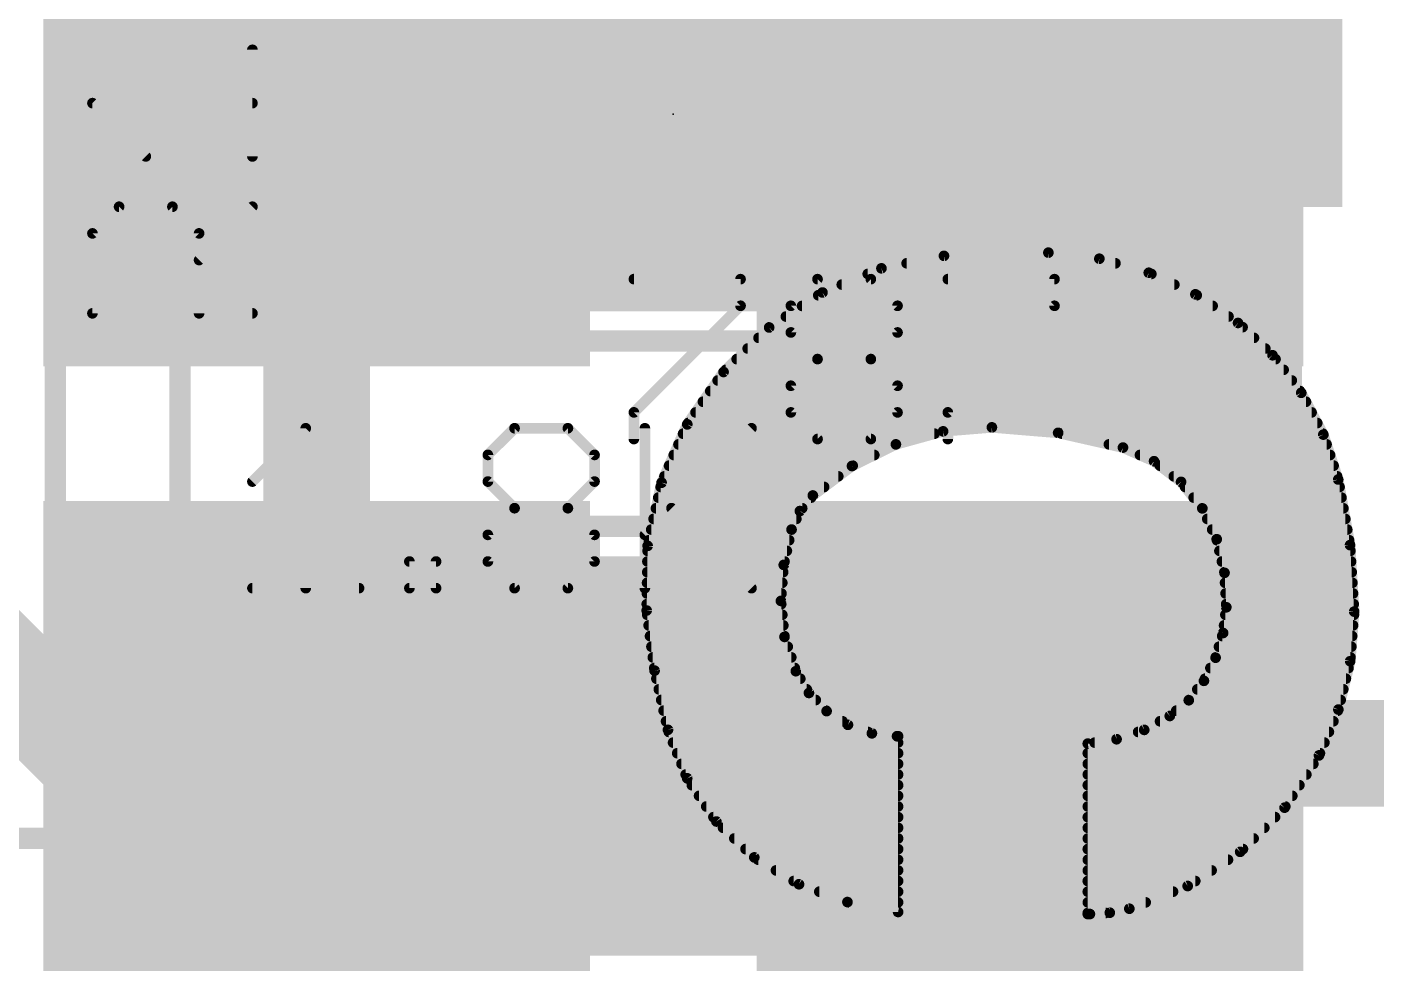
# Model space of a CAD drawing. Extents: x -26 to 81, y -15 to 33.
# Drawn here: x 5.444 to 8.66, y 12.2 to 14.432 of the extents above; entities that cross this region are included whole.
import ezdxf

# ---------------------------------------------------------------- set-up
doc = ezdxf.new("R2010")
doc.units = 0
for name, color, linetype in [('1', 12, 'CONTINUOUS'), ('21', 53, 'CONTINUOUS'), ('22', 53, 'CONTINUOUS'), ('23', 53, 'CONTINUOUS'), ('25', 253, 'CONTINUOUS'), ('27', 253, 'CONTINUOUS'), ('29', 253, 'CONTINUOUS'), ('31', 253, 'CONTINUOUS'), ('39', 12, 'CONTINUOUS'), ('51', 53, 'CONTINUOUS')]:
    doc.layers.add(name, color=color, linetype=linetype)

# ---------------------------------------------------------------- blocks, each defined once
blk = doc.blocks.new('RECT')
blk.add_solid([(-0.5, -0.5), (0.5, -0.5), (-0.5, 0.5), (0.5, 0.5)])

msp = doc.modelspace()

# ---------------------------------------------------------------- linework, layer by layer
at = {"layer": '1', "const_width": 0.254}
for points in [[(7.835, 14.9873), (7.835, 14.224)], [(6.135, 14.224), (6.135, 12.7)], [(5.168, 13.12), (5.588, 12.7)], [(5.588, 12.7), (6.135, 12.7)], [(6.135, 12.7), (6.135, 12.026)], [(9.652, 12.7), (7.835, 12.7)], [(7.835, 12.7), (7.835, 11.899)]]:
    msp.add_lwpolyline(points, dxfattribs=at)
at = {"layer": '1', "const_width": 0.127}
for points in [[(6.1985, 14.224, 1), (6.0715, 14.224)], [(7.7715, 14.224, 1), (7.8985, 14.224)], [(5.588, 12.7635, 1), (5.588, 12.6365)], [(5.5431, 12.6551, 1), (5.6329, 12.7449)], [(6.1985, 12.7, 1), (6.0715, 12.7)], [(6.135, 12.6365, 1), (6.135, 12.7635)], [(7.835, 12.7635, 1), (7.835, 12.6365)], [(7.8985, 12.7, 1), (7.7715, 12.7)], [(6.0715, 12.7, 1), (6.1985, 12.7)]]:
    msp.add_lwpolyline(points, format="xyb", dxfattribs=at)
at = {"layer": '22', "const_width": 0.0254}
for points in [[(7.6302, 13.8862), (7.4812, 13.8564)], [(7.8791, 13.8938), (7.6302, 13.8862)], [(8.0007, 13.8793), (7.8791, 13.8938)], [(7.4812, 13.8564), (7.3406, 13.7987)], [(7.5412, 13.8684), (8.039, 13.8684)], [(8.1184, 13.8459), (8.0007, 13.8793)], [(7.3866, 13.8176), (8.1795, 13.8176)], [(7.4485, 13.843), (8.1246, 13.843)], [(8.2295, 13.7944), (8.1184, 13.8459)], [(7.3406, 13.7987), (7.2136, 13.7153)], [(7.3306, 13.7922), (8.2328, 13.7922)], [(8.3312, 13.7262), (8.2295, 13.7944)], [(7.2919, 13.7668), (8.2707, 13.7668)], [(7.2533, 13.7414), (8.3086, 13.7414)], [(8.4135, 13.6491), (8.3312, 13.7262)], [(7.2136, 13.7153), (7.1048, 13.6092)], [(7.1882, 13.6906), (8.3692, 13.6906)], [(7.2146, 13.716), (8.3421, 13.716)], [(7.1622, 13.6652), (8.3963, 13.6652)], [(7.1361, 13.6398), (8.4206, 13.6398)], [(8.4819, 13.5595), (8.4135, 13.6491)], [(7.1048, 13.6092), (7.0182, 13.4843)], [(7.1101, 13.6144), (8.44, 13.6144)], [(7.0732, 13.5636), (8.4788, 13.5636)], [(7.0908, 13.589), (8.4594, 13.589)], [(8.5346, 13.4598), (8.4819, 13.5595)], [(7.0556, 13.5382), (8.4932, 13.5382)], [(7.038, 13.5128), (8.5066, 13.5128)], [(7.0182, 13.4843), (6.9571, 13.3452)], [(7.0084, 13.462), (7.6076, 13.462)], [(7.0204, 13.4874), (8.52, 13.4874)], [(7.5156, 13.4366), (7.6281, 13.4677)], [(7.6281, 13.4677), (7.7445, 13.4772)], [(7.7445, 13.4772), (7.9024, 13.4641)], [(7.9024, 13.4641), (8.0569, 13.429)], [(7.9116, 13.462), (8.5334, 13.462)], [(6.9973, 13.4366), (7.5157, 13.4366)], [(7.4109, 13.385), (7.5156, 13.4366)], [(8.0234, 13.4366), (8.5423, 13.4366)], [(8.57, 13.3528), (8.5346, 13.4598)], [(6.9861, 13.4112), (7.4641, 13.4112)], [(8.0569, 13.429), (8.1311, 13.3964)], [(8.0974, 13.4112), (8.5507, 13.4112)], [(6.9749, 13.3858), (7.4126, 13.3858)], [(7.3177, 13.3147), (7.4109, 13.385)], [(8.1311, 13.3964), (8.1954, 13.3471)], [(8.1449, 13.3858), (8.5591, 13.3858)], [(6.9571, 13.3452), (6.9239, 13.1946)], [(6.9549, 13.335), (7.3446, 13.335)], [(6.9638, 13.3604), (7.3783, 13.3604)], [(8.1781, 13.3604), (8.5675, 13.3604)], [(8.1954, 13.3471), (8.2461, 13.2839)], [(8.2051, 13.335), (8.5732, 13.335)], [(8.5982, 13.1964), (8.57, 13.3528)], [(6.9492, 13.3096), (7.3135, 13.3096)], [(7.2867, 13.2775), (7.3177, 13.3147)], [(8.2255, 13.3096), (8.5778, 13.3096)], [(6.9436, 13.2842), (7.2923, 13.2842)], [(7.2669, 13.2334), (7.2867, 13.2775)], [(8.2459, 13.2842), (8.5824, 13.2842)], [(8.2461, 13.2839), (8.2804, 13.2105)], [(6.938, 13.2588), (7.2783, 13.2588)], [(8.2579, 13.2588), (8.587, 13.2588)], [(6.9268, 13.208), (7.2613, 13.208)], [(6.9324, 13.2334), (7.2669, 13.2334)], [(7.2483, 13.1492), (7.2669, 13.2334)], [(8.2697, 13.2334), (8.5915, 13.2334)], [(8.2804, 13.2105), (8.299, 13.1303)], [(8.281, 13.208), (8.5961, 13.208)], [(6.9239, 13.1946), (6.9215, 13.0404)], [(6.9237, 13.1826), (7.2557, 13.1826)], [(8.2869, 13.1826), (8.5991, 13.1826)], [(8.6081, 13.0378), (8.5982, 13.1964)], [(6.9233, 13.1572), (7.2501, 13.1572)], [(7.2415, 13.0632), (7.2483, 13.1492)], [(8.2928, 13.1572), (8.6007, 13.1572)], [(6.9229, 13.1318), (7.2469, 13.1318)], [(8.2987, 13.1318), (8.6022, 13.1318)], [(8.299, 13.1303), (8.3033, 13.048)], [(6.9221, 13.081), (7.2429, 13.081)], [(6.9225, 13.1064), (7.2449, 13.1064)], [(8.3003, 13.1064), (8.6038, 13.1064)], [(8.3016, 13.081), (8.6054, 13.081)], [(6.9217, 13.0556), (7.2423, 13.0556)], [(7.2501, 12.9774), (7.2415, 13.0632)], [(8.3033, 13.048), (8.2957, 12.9868)], [(8.3029, 13.0556), (8.607, 13.0556)], [(6.9215, 13.0404), (6.9404, 12.897)], [(6.9228, 13.0302), (7.2448, 13.0302)], [(8.3011, 13.0302), (8.6075, 13.0302)], [(8.5986, 12.9195), (8.6081, 13.0378)], [(6.9262, 13.0048), (7.2473, 13.0048)], [(6.9295, 12.9794), (7.2499, 12.9794)], [(8.2957, 12.9868), (8.2778, 12.9278)], [(8.2935, 12.9794), (8.6034, 12.9794)], [(8.298, 13.0048), (8.6054, 13.0048)], [(6.9329, 12.954), (7.2578, 12.954)], [(7.2771, 12.8956), (7.2501, 12.9774)], [(8.2858, 12.954), (8.6013, 12.954)], [(6.9362, 12.9286), (7.2662, 12.9286)], [(8.2778, 12.9278), (8.2499, 12.8727)], [(8.278, 12.9286), (8.5993, 12.9286)], [(8.5703, 12.8042), (8.5986, 12.9195)], [(6.9396, 12.9032), (7.2746, 12.9032)], [(6.9404, 12.897), (6.9723, 12.7559)], [(7.3083, 12.8438), (7.2771, 12.8956)], [(8.2653, 12.9032), (8.5946, 12.9032)], [(6.9447, 12.8778), (7.2878, 12.8778)], [(6.9505, 12.8524), (7.3032, 12.8524)], [(8.2499, 12.8727), (8.2138, 12.8264)], [(8.2341, 12.8524), (8.5821, 12.8524)], [(8.2525, 12.8778), (8.5883, 12.8778)], [(6.9562, 12.827), (7.3247, 12.827)], [(7.3505, 12.8005), (7.3083, 12.8438)], [(8.2138, 12.8264), (8.1686, 12.7889)], [(8.2143, 12.827), (8.5759, 12.827)], [(6.962, 12.8016), (7.3494, 12.8016)], [(7.4014, 12.7678), (7.3505, 12.8005)], [(8.1686, 12.7889), (8.1076, 12.7557)], [(8.1839, 12.8016), (8.5692, 12.8016)], [(8.5242, 12.6949), (8.5703, 12.8042)], [(6.9677, 12.7762), (7.3883, 12.7762)], [(6.9723, 12.7559), (7.0181, 12.6402)], [(7.4583, 12.7475), (7.4014, 12.7678)], [(8.1076, 12.7557), (8.0418, 12.7335)], [(8.1453, 12.7762), (8.5585, 12.7762)], [(6.9743, 12.7508), (7.449, 12.7508)], [(6.9844, 12.7254), (7.5209, 12.7254)], [(7.5184, 12.7406), (7.4583, 12.7475)], [(7.5209, 12.7406), (7.5184, 12.7406)], [(7.5209, 12.3215), (7.5209, 12.7406)], [(8.0418, 12.7335), (7.9731, 12.7229)], [(7.9731, 12.7229), (7.9731, 12.3165)], [(7.9894, 12.7254), (8.5371, 12.7254)], [(8.0931, 12.7508), (8.5478, 12.7508)], [(6.9944, 12.7), (7.5209, 12.7)], [(7.9731, 12.7), (8.5264, 12.7)], [(8.4421, 12.5702), (8.5242, 12.6949)], [(7.0045, 12.6746), (7.5209, 12.6746)], [(7.9731, 12.6746), (8.5108, 12.6746)], [(7.0145, 12.6492), (7.5209, 12.6492)], [(7.0181, 12.6402), (7.0878, 12.5372)], [(7.9731, 12.6492), (8.4941, 12.6492)], [(7.0292, 12.6238), (7.5209, 12.6238)], [(7.0464, 12.5984), (7.5209, 12.5984)], [(7.9731, 12.6238), (8.4774, 12.6238)], [(7.9731, 12.5984), (8.4607, 12.5984)], [(7.0635, 12.573), (7.5209, 12.573)], [(7.9731, 12.573), (8.444, 12.573)], [(8.3363, 12.4649), (8.4421, 12.5702)], [(7.0807, 12.5476), (7.5209, 12.5476)], [(7.0878, 12.5372), (7.178, 12.4516)], [(7.9731, 12.5476), (8.4194, 12.5476)], [(7.1036, 12.5222), (7.5209, 12.5222)], [(7.9731, 12.5222), (8.3939, 12.5222)], [(7.1304, 12.4968), (7.5209, 12.4968)], [(7.1572, 12.4714), (7.5209, 12.4714)], [(7.9731, 12.4968), (8.3684, 12.4968)], [(7.9731, 12.4714), (8.3429, 12.4714)], [(8.2112, 12.3834), (8.3363, 12.4649)], [(7.178, 12.4516), (7.2847, 12.3876)], [(7.1874, 12.446), (7.5209, 12.446)], [(7.9731, 12.446), (8.3073, 12.446)], [(7.2297, 12.4206), (7.5209, 12.4206)], [(7.9731, 12.4206), (8.2683, 12.4206)], [(7.272, 12.3952), (7.5209, 12.3952)], [(7.2847, 12.3876), (7.4002, 12.3451)], [(7.3331, 12.3698), (7.5209, 12.3698)], [(7.9731, 12.3952), (8.2293, 12.3952)], [(7.9731, 12.3698), (8.1763, 12.3698)], [(8.0721, 12.3292), (8.2112, 12.3834)], [(7.4002, 12.3451), (7.5209, 12.3215)], [(7.404, 12.3444), (7.5209, 12.3444)], [(7.9731, 12.3444), (8.1111, 12.3444)], [(7.9731, 12.319), (8.0153, 12.319)], [(7.9731, 12.3165), (7.9781, 12.3165)], [(7.9781, 12.3165), (8.0255, 12.3197)], [(8.0255, 12.3197), (8.0721, 12.3292)]]:
    msp.add_lwpolyline(points, dxfattribs=at)
at = {"layer": '22', "const_width": 0.0127}
for points in [[(7.63, 13.8925, 1), (7.6304, 13.8799)], [(7.6314, 13.88, 1), (7.629, 13.8924)], [(7.8799, 13.9001, 1), (7.8783, 13.8875)], [(7.8793, 13.8875, 1), (7.8789, 13.9001)], [(7.4799, 13.8626, 1), (7.4824, 13.8502)], [(7.4836, 13.8505, 1), (7.4788, 13.8623)], [(7.5412, 13.8748, 1), (7.5412, 13.8621)], [(8.0024, 13.8854, 1), (7.9989, 13.8732)], [(7.9999, 13.873, 1), (8.0014, 13.8856)], [(8.039, 13.8621, 1), (8.039, 13.8748)], [(7.3866, 13.8239, 1), (7.3866, 13.8113)], [(7.4485, 13.8493, 1), (7.4485, 13.8367)], [(8.1211, 13.8516, 1), (8.1158, 13.8401)], [(8.1167, 13.8398, 1), (8.1202, 13.852)], [(8.1246, 13.8367, 1), (8.1246, 13.8493)], [(8.1795, 13.8113, 1), (8.1795, 13.8239)], [(7.3306, 13.7986, 1), (7.3306, 13.7859)], [(7.3382, 13.8046, 1), (7.343, 13.7929)], [(7.3441, 13.7934, 1), (7.3371, 13.8041)], [(8.2331, 13.7997, 1), (8.226, 13.7891)], [(8.2269, 13.7887, 1), (8.2322, 13.8002)], [(8.2328, 13.7859, 1), (8.2328, 13.7986)], [(7.2919, 13.7731, 1), (7.2919, 13.7605)], [(8.2707, 13.7605, 1), (8.2707, 13.7731)], [(7.2533, 13.7477, 1), (7.2533, 13.7351)], [(8.3086, 13.7351, 1), (8.3086, 13.7477)], [(8.3355, 13.7308, 1), (8.3269, 13.7216)], [(8.3277, 13.7209, 1), (8.3347, 13.7315)], [(7.1882, 13.6969, 1), (7.1882, 13.6843)], [(7.2101, 13.7206, 1), (7.2171, 13.71)], [(7.2146, 13.7224, 1), (7.2146, 13.7097)], [(7.218, 13.7108, 1), (7.2091, 13.7199)], [(8.3421, 13.7097, 1), (8.3421, 13.7224)], [(8.3692, 13.6843, 1), (8.3692, 13.6969)], [(7.1622, 13.6715, 1), (7.1622, 13.6589)], [(8.3963, 13.6589, 1), (8.3963, 13.6715)], [(7.1361, 13.6462, 1), (7.1361, 13.6335)], [(8.4185, 13.653, 1), (8.4084, 13.6453)], [(8.4092, 13.6445, 1), (8.4178, 13.6538)], [(8.4206, 13.6335, 1), (8.4206, 13.6462)], [(7.1004, 13.6138, 1), (7.1092, 13.6047)], [(7.11, 13.6056, 1), (7.0996, 13.6128)], [(7.1101, 13.6207, 1), (7.1101, 13.6081)], [(8.44, 13.6081, 1), (8.44, 13.6207)], [(7.0732, 13.57, 1), (7.0732, 13.5573)], [(7.0908, 13.5953, 1), (7.0908, 13.5827)], [(8.4594, 13.5827, 1), (8.4594, 13.5953)], [(8.4875, 13.5625, 1), (8.4763, 13.5566)], [(8.4788, 13.5573, 1), (8.4788, 13.57)], [(7.0556, 13.5445, 1), (7.0556, 13.5319)], [(8.4769, 13.5557, 1), (8.487, 13.5634)], [(8.4932, 13.5319, 1), (8.4932, 13.5445)], [(7.038, 13.5191, 1), (7.038, 13.5065)], [(8.5066, 13.5065, 1), (8.5066, 13.5191)], [(7.0084, 13.4684, 1), (7.0084, 13.4557)], [(7.013, 13.4879, 1), (7.0235, 13.4807)], [(7.0241, 13.4818, 1), (7.0124, 13.4869)], [(7.0204, 13.4938, 1), (7.0204, 13.4811)], [(7.6076, 13.4557, 1), (7.6076, 13.4684)], [(7.6276, 13.474, 1), (7.6287, 13.4614)], [(7.6298, 13.4616, 1), (7.6265, 13.4738)], [(7.745, 13.4835, 1), (7.744, 13.4709)], [(7.745, 13.4709, 1), (7.744, 13.4835)], [(7.9038, 13.4703, 1), (7.901, 13.4579)], [(7.9019, 13.4578, 1), (7.9029, 13.4704)], [(7.9116, 13.4684, 1), (7.9116, 13.4557)], [(8.52, 13.4811, 1), (8.52, 13.4938)], [(8.5334, 13.4557, 1), (8.5334, 13.4684)], [(6.9973, 13.4429, 1), (6.9973, 13.4303)], [(7.5139, 13.4427, 1), (7.5173, 13.4305)], [(7.5184, 13.4309, 1), (7.5128, 13.4423)], [(7.5157, 13.4303, 1), (7.5157, 13.4429)], [(8.0234, 13.4429, 1), (8.0234, 13.4303)], [(8.5406, 13.4618, 1), (8.5285, 13.4578)], [(8.5289, 13.4569, 1), (8.5402, 13.4628)], [(8.5423, 13.4303, 1), (8.5423, 13.4429)], [(6.9861, 13.4176, 1), (6.9861, 13.4049)], [(7.4641, 13.4049, 1), (7.4641, 13.4176)], [(8.0595, 13.4348, 1), (8.0543, 13.4232)], [(8.0555, 13.4228, 1), (8.0583, 13.4352)], [(8.0974, 13.4176, 1), (8.0974, 13.4049)], [(8.5507, 13.4049, 1), (8.5507, 13.4176)], [(6.9749, 13.3922, 1), (6.9749, 13.3795)], [(7.4081, 13.3907, 1), (7.4137, 13.3793)], [(7.4147, 13.3799, 1), (7.4071, 13.3901)], [(7.4126, 13.3795, 1), (7.4126, 13.3922)], [(8.135, 13.4015, 1), (8.1272, 13.3914)], [(8.1285, 13.3906, 1), (8.1336, 13.4022)], [(8.1449, 13.3922, 1), (8.1449, 13.3795)], [(8.5591, 13.3795, 1), (8.5591, 13.3922)], [(6.9549, 13.3414, 1), (6.9549, 13.3287)], [(6.9513, 13.3478, 1), (6.9629, 13.3426)], [(6.9633, 13.3438, 1), (6.9509, 13.3466)], [(6.9638, 13.3667, 1), (6.9638, 13.3541)], [(7.3446, 13.3287, 1), (7.3446, 13.3414)], [(7.3783, 13.3541, 1), (7.3783, 13.3667)], [(8.1781, 13.3667, 1), (8.1781, 13.3541)], [(8.2004, 13.3511, 1), (8.1905, 13.3431)], [(8.1915, 13.3421, 1), (8.1993, 13.3522)], [(8.2051, 13.3414, 1), (8.2051, 13.3287)], [(8.5762, 13.3539, 1), (8.5638, 13.3517)], [(8.564, 13.3508, 1), (8.576, 13.3548)], [(8.5675, 13.3541, 1), (8.5675, 13.3667)], [(8.5732, 13.3287, 1), (8.5732, 13.3414)], [(6.9492, 13.316, 1), (6.9492, 13.3033)], [(7.3139, 13.3198, 1), (7.3215, 13.3096)], [(7.3226, 13.3106, 1), (7.3128, 13.3188)], [(7.3135, 13.3033, 1), (7.3135, 13.316)], [(8.2255, 13.316, 1), (8.2255, 13.3033)], [(8.5778, 13.3033, 1), (8.5778, 13.316)], [(6.9436, 13.2905, 1), (6.9436, 13.2779)], [(7.2819, 13.2816, 1), (7.2916, 13.2735)], [(7.2925, 13.2749, 1), (7.2809, 13.2801)], [(7.2923, 13.2779, 1), (7.2923, 13.2905)], [(8.2459, 13.2905, 1), (8.2459, 13.2779)], [(8.2519, 13.2866, 1), (8.2404, 13.2813)], [(8.2412, 13.28, 1), (8.2511, 13.2879)], [(8.5824, 13.2779, 1), (8.5824, 13.2905)], [(6.938, 13.2652, 1), (6.938, 13.2525)], [(7.2783, 13.2525, 1), (7.2783, 13.2652)], [(8.2579, 13.2652, 1), (8.2579, 13.2525)], [(8.587, 13.2525, 1), (8.587, 13.2652)], [(6.9268, 13.2143, 1), (6.9268, 13.2017)], [(6.9324, 13.2398, 1), (6.9324, 13.2271)], [(7.2611, 13.236, 1), (7.2727, 13.2308)], [(7.2731, 13.232, 1), (7.2607, 13.2348)], [(7.2613, 13.2017, 1), (7.2613, 13.2143)], [(7.2669, 13.2271, 1), (7.2669, 13.2398)], [(8.2697, 13.2398, 1), (8.2697, 13.2271)], [(8.2866, 13.2119, 1), (8.2742, 13.2091)], [(8.2746, 13.2078, 1), (8.2862, 13.2132)], [(8.281, 13.2143, 1), (8.281, 13.2017)], [(8.5915, 13.2271, 1), (8.5915, 13.2398)], [(8.5961, 13.2017, 1), (8.5961, 13.2143)], [(6.9237, 13.189, 1), (6.9237, 13.1763)], [(6.9302, 13.1945, 1), (6.9175, 13.1947)], [(6.9177, 13.196, 1), (6.9301, 13.1932)], [(7.2557, 13.1763, 1), (7.2557, 13.189)], [(8.2869, 13.189, 1), (8.2869, 13.1763)], [(8.6046, 13.1968, 1), (8.5919, 13.196)], [(8.592, 13.1953, 1), (8.6045, 13.1975)], [(8.5991, 13.1763, 1), (8.5991, 13.189)], [(6.9233, 13.1636, 1), (6.9233, 13.1509)], [(7.2547, 13.1487, 1), (7.242, 13.1497)], [(7.2421, 13.1505, 1), (7.2545, 13.1478)], [(7.2501, 13.1509, 1), (7.2501, 13.1636)], [(8.2928, 13.1636, 1), (8.2928, 13.1509)], [(8.6007, 13.1509, 1), (8.6007, 13.1636)], [(6.9229, 13.1381, 1), (6.9229, 13.1255)], [(7.2469, 13.1255, 1), (7.2469, 13.1381)], [(8.2987, 13.1381, 1), (8.2987, 13.1255)], [(8.3054, 13.1306, 1), (8.2927, 13.1299)], [(8.2929, 13.1288, 1), (8.3052, 13.1317)], [(8.6022, 13.1255, 1), (8.6022, 13.1381)], [(6.9221, 13.0874, 1), (6.9221, 13.0747)], [(6.9225, 13.1128, 1), (6.9225, 13.1001)], [(7.2429, 13.0747, 1), (7.2429, 13.0874)], [(7.2449, 13.1001, 1), (7.2449, 13.1128)], [(8.3003, 13.1128, 1), (8.3003, 13.1001)], [(8.3016, 13.0874, 1), (8.3016, 13.0747)], [(8.6038, 13.1001, 1), (8.6038, 13.1128)], [(8.6054, 13.0747, 1), (8.6054, 13.0874)], [(6.9217, 13.0619, 1), (6.9217, 13.0493)], [(7.2478, 13.0638, 1), (7.2352, 13.0626)], [(7.2352, 13.0637, 1), (7.2478, 13.0627)], [(7.2423, 13.0493, 1), (7.2423, 13.0619)], [(8.3029, 13.0619, 1), (8.3029, 13.0493)], [(8.3096, 13.0472, 1), (8.297, 13.0488)], [(8.607, 13.0493, 1), (8.607, 13.0619)], [(6.9278, 13.0412, 1), (6.9152, 13.0396)], [(6.9152, 13.0405, 1), (6.9278, 13.0403)], [(6.9228, 13.0366, 1), (6.9228, 13.0239)], [(7.2448, 13.0239, 1), (7.2448, 13.0366)], [(8.3011, 13.0366, 1), (8.3011, 13.0239)], [(8.297, 13.0477, 1), (8.3096, 13.0483)], [(8.6144, 13.0373, 1), (8.6018, 13.0383)], [(8.6018, 13.0374, 1), (8.6144, 13.0382)], [(8.6075, 13.0239, 1), (8.6075, 13.0366)], [(6.9262, 13.0112, 1), (6.9262, 12.9985)], [(6.9295, 12.9857, 1), (6.9295, 12.9731)], [(7.2473, 12.9985, 1), (7.2473, 13.0112)], [(7.2499, 12.9731, 1), (7.2499, 12.9857)], [(8.2935, 12.9857, 1), (8.2935, 12.9731)], [(8.2894, 12.9875, 1), (8.302, 12.986)], [(8.3018, 12.9849, 1), (8.2897, 12.9886)], [(8.298, 13.0112, 1), (8.298, 12.9985)], [(8.6034, 12.9731, 1), (8.6034, 12.9857)], [(8.6054, 12.9985, 1), (8.6054, 13.0112)], [(6.9329, 12.9604, 1), (6.9329, 12.9477)], [(7.2561, 12.9794, 1), (7.244, 12.9754)], [(7.2438, 12.9768, 1), (7.2564, 12.9781)], [(7.2578, 12.9477, 1), (7.2578, 12.9604)], [(8.2858, 12.9604, 1), (8.2858, 12.9477)], [(8.6013, 12.9477, 1), (8.6013, 12.9604)], [(6.9362, 12.935, 1), (6.9362, 12.9223)], [(7.2662, 12.9223, 1), (7.2662, 12.935)], [(8.2717, 12.9296, 1), (8.2838, 12.9259)], [(8.278, 12.935, 1), (8.278, 12.9223)], [(8.2834, 12.9249, 1), (8.2721, 12.9306)], [(8.6047, 12.918, 1), (8.5924, 12.921)], [(8.5993, 12.9223, 1), (8.5993, 12.935)], [(6.9396, 12.9095, 1), (6.9396, 12.8969)], [(6.9466, 12.8984, 1), (6.9342, 12.8956)], [(6.9341, 12.8962, 1), (6.9467, 12.8978)], [(7.2825, 12.8989, 1), (7.2717, 12.8923)], [(7.2711, 12.8936, 1), (7.2831, 12.8976)], [(7.2746, 12.8969, 1), (7.2746, 12.9095)], [(8.2653, 12.9095, 1), (8.2653, 12.8969)], [(8.5922, 12.92, 1), (8.6049, 12.919)], [(8.5946, 12.8969, 1), (8.5946, 12.9095)], [(6.9447, 12.8841, 1), (6.9447, 12.8715)], [(6.9505, 12.8588, 1), (6.9505, 12.8461)], [(7.2878, 12.8715, 1), (7.2878, 12.8841)], [(7.3032, 12.8461, 1), (7.3032, 12.8588)], [(8.2341, 12.8588, 1), (8.2341, 12.8461)], [(8.2442, 12.8756, 1), (8.2556, 12.8698)], [(8.2549, 12.8688, 1), (8.2449, 12.8766)], [(8.2525, 12.8841, 1), (8.2525, 12.8715)], [(8.5821, 12.8461, 1), (8.5821, 12.8588)], [(8.5883, 12.8715, 1), (8.5883, 12.8841)], [(6.9562, 12.8333, 1), (6.9562, 12.8207)], [(7.3129, 12.8482, 1), (7.3038, 12.8394)], [(7.3029, 12.8405, 1), (7.3138, 12.8471)], [(7.3247, 12.8207, 1), (7.3247, 12.8333)], [(8.2088, 12.8303, 1), (8.2188, 12.8225)], [(8.2143, 12.8333, 1), (8.2143, 12.8207)], [(8.2178, 12.8215, 1), (8.2097, 12.8313)], [(8.5759, 12.8207, 1), (8.5759, 12.8333)], [(6.962, 12.8079, 1), (6.962, 12.7953)], [(7.3539, 12.8058, 1), (7.3471, 12.7951)], [(7.3459, 12.796, 1), (7.355, 12.8049)], [(7.3494, 12.7953, 1), (7.3494, 12.8079)], [(8.1645, 12.7938, 1), (8.1727, 12.784)], [(8.1716, 12.7833, 1), (8.1656, 12.7945)], [(8.1839, 12.8079, 1), (8.1839, 12.7953)], [(8.5642, 12.8057, 1), (8.5765, 12.8027)], [(8.5762, 12.8018, 1), (8.5645, 12.8067)], [(8.5692, 12.7953, 1), (8.5692, 12.8079)], [(6.9677, 12.7826, 1), (6.9677, 12.7699)], [(6.9782, 12.7582, 1), (6.9664, 12.7536)], [(7.3883, 12.7699, 1), (7.3883, 12.7826)], [(7.4035, 12.7738, 1), (7.3992, 12.7618)], [(7.3979, 12.7624, 1), (7.4048, 12.7731)], [(8.1046, 12.7613, 1), (8.1106, 12.7501)], [(8.1096, 12.7497, 1), (8.1056, 12.7617)], [(8.1453, 12.7826, 1), (8.1453, 12.7699)], [(8.5585, 12.7699, 1), (8.5585, 12.7826)], [(6.9661, 12.7545, 1), (6.9785, 12.7573)], [(6.9743, 12.7571, 1), (6.9743, 12.7445)], [(6.9844, 12.7317, 1), (6.9844, 12.7191)], [(7.449, 12.7445, 1), (7.449, 12.7571)], [(7.459, 12.7538, 1), (7.4576, 12.7412)], [(7.4562, 12.7415, 1), (7.4605, 12.7535)], [(7.5184, 12.747, 1), (7.5184, 12.7343)], [(7.5273, 12.7406, 1), (7.5145, 12.7406)], [(7.5177, 12.7343, 1), (7.5191, 12.7469)], [(7.5209, 12.7343, 1), (7.5209, 12.747)], [(7.5209, 12.7191, 1), (7.5209, 12.7317)], [(7.9721, 12.7292, 1), (7.9741, 12.7166)], [(7.9795, 12.7229, 1), (7.9668, 12.7229)], [(7.9894, 12.7317, 1), (7.9894, 12.7191)], [(8.0397, 12.7395, 1), (8.0438, 12.7274)], [(8.0427, 12.7272, 1), (8.0408, 12.7397)], [(8.0931, 12.7571, 1), (8.0931, 12.7445)], [(8.5371, 12.7191, 1), (8.5371, 12.7317)], [(8.5478, 12.7445, 1), (8.5478, 12.7571)], [(6.9944, 12.7064, 1), (6.9944, 12.6937)], [(7.5209, 12.6937, 1), (7.5209, 12.7064)], [(7.9731, 12.7064, 1), (7.9731, 12.6937)], [(8.5183, 12.6974, 1), (8.5301, 12.6924)], [(8.5295, 12.6914, 1), (8.5189, 12.6984)], [(8.5264, 12.6937, 1), (8.5264, 12.7064)], [(7.0045, 12.6809, 1), (7.0045, 12.6683)], [(7.5209, 12.6683, 1), (7.5209, 12.6809)], [(7.9731, 12.6809, 1), (7.9731, 12.6683)], [(8.5108, 12.6683, 1), (8.5108, 12.6809)], [(7.0145, 12.6555, 1), (7.0145, 12.6429)], [(7.0233, 12.6438, 1), (7.0128, 12.6367)], [(7.0122, 12.6379, 1), (7.024, 12.6426)], [(7.5209, 12.6429, 1), (7.5209, 12.6555)], [(7.9731, 12.6555, 1), (7.9731, 12.6429)], [(8.4941, 12.6429, 1), (8.4941, 12.6555)], [(7.0292, 12.6302, 1), (7.0292, 12.6175)], [(7.0464, 12.6047, 1), (7.0464, 12.5921)], [(7.5209, 12.6175, 1), (7.5209, 12.6302)], [(7.5209, 12.5921, 1), (7.5209, 12.6047)], [(7.9731, 12.6302, 1), (7.9731, 12.6175)], [(7.9731, 12.6047, 1), (7.9731, 12.5921)], [(8.4607, 12.5921, 1), (8.4607, 12.6047)], [(8.4774, 12.6175, 1), (8.4774, 12.6302)], [(7.0635, 12.5793, 1), (7.0635, 12.5667)], [(7.5209, 12.5667, 1), (7.5209, 12.5793)], [(7.9731, 12.5793, 1), (7.9731, 12.5667)], [(8.4368, 12.5737, 1), (8.4474, 12.5667)], [(8.4466, 12.5657, 1), (8.4376, 12.5747)], [(8.444, 12.5667, 1), (8.444, 12.5793)], [(7.0807, 12.554, 1), (7.0807, 12.5413)], [(7.0921, 12.5418, 1), (7.0834, 12.5326)], [(7.0825, 12.5336, 1), (7.093, 12.5407)], [(7.5209, 12.5413, 1), (7.5209, 12.554)], [(7.9731, 12.554, 1), (7.9731, 12.5413)], [(8.4194, 12.5413, 1), (8.4194, 12.554)], [(7.1036, 12.5285, 1), (7.1036, 12.5159)], [(7.5209, 12.5159, 1), (7.5209, 12.5285)], [(7.9731, 12.5285, 1), (7.9731, 12.5159)], [(8.3939, 12.5159, 1), (8.3939, 12.5285)], [(7.1304, 12.5031, 1), (7.1304, 12.4905)], [(7.1572, 12.4778, 1), (7.1572, 12.4651)], [(7.5209, 12.4905, 1), (7.5209, 12.5031)], [(7.5209, 12.4651, 1), (7.5209, 12.4778)], [(7.9731, 12.5031, 1), (7.9731, 12.4905)], [(7.9731, 12.4778, 1), (7.9731, 12.4651)], [(8.3398, 12.4596, 1), (8.3328, 12.4702)], [(8.3429, 12.4651, 1), (8.3429, 12.4778)], [(8.3684, 12.4905, 1), (8.3684, 12.5031)], [(7.1813, 12.4571, 1), (7.1748, 12.4462)], [(7.1737, 12.447, 1), (7.1824, 12.4562)], [(7.1874, 12.4523, 1), (7.1874, 12.4397)], [(7.5209, 12.4397, 1), (7.5209, 12.4523)], [(7.9731, 12.4523, 1), (7.9731, 12.4397)], [(8.3073, 12.4397, 1), (8.3073, 12.4523)], [(8.3318, 12.4694, 1), (8.3408, 12.4604)], [(7.2297, 12.4269, 1), (7.2297, 12.4143)], [(7.5209, 12.4143, 1), (7.5209, 12.4269)], [(7.9731, 12.4269, 1), (7.9731, 12.4143)], [(8.2683, 12.4143, 1), (8.2683, 12.4269)], [(7.272, 12.4016, 1), (7.272, 12.3889)], [(7.2869, 12.3936, 1), (7.2825, 12.3816)], [(7.2814, 12.3822, 1), (7.288, 12.393)], [(7.3331, 12.3762, 1), (7.3331, 12.3635)], [(7.5209, 12.3889, 1), (7.5209, 12.4016)], [(7.5209, 12.3635, 1), (7.5209, 12.3762)], [(7.9731, 12.4016, 1), (7.9731, 12.3889)], [(7.9731, 12.3762, 1), (7.9731, 12.3635)], [(8.1763, 12.3635, 1), (8.1763, 12.3762)], [(8.2077, 12.3887, 1), (8.2147, 12.3781)], [(8.2135, 12.3775, 1), (8.2089, 12.3893)], [(8.2293, 12.3889, 1), (8.2293, 12.4016)], [(7.4014, 12.3514, 1), (7.3989, 12.3389)], [(7.404, 12.3507, 1), (7.404, 12.3381)], [(7.398, 12.3392, 1), (7.4024, 12.3511)], [(7.5209, 12.3381, 1), (7.5209, 12.3507)], [(7.9731, 12.3507, 1), (7.9731, 12.3381)], [(8.1111, 12.3381, 1), (8.1111, 12.3507)], [(7.5145, 12.3215, 1), (7.5273, 12.3215)], [(7.5197, 12.3153, 1), (7.5221, 12.3277)], [(7.9731, 12.3254, 1), (7.9731, 12.3127)], [(7.9731, 12.3229, 1), (7.9731, 12.3102)], [(7.9668, 12.3165, 1), (7.9795, 12.3165)], [(7.9777, 12.3228, 1), (7.9785, 12.3102)], [(7.9781, 12.3102, 1), (7.9781, 12.3229)], [(8.0153, 12.3127, 1), (8.0153, 12.3254)], [(8.0243, 12.3259, 1), (8.0268, 12.3135)], [(8.026, 12.3134, 1), (8.0251, 12.326)], [(8.0698, 12.3351, 1), (8.0744, 12.3233)], [(8.0734, 12.323, 1), (8.0708, 12.3354)]]:
    msp.add_lwpolyline(points, format="xyb", dxfattribs=at)
at = {"layer": '23'}
for p in [(6.985, 14.224), (6.985, 12.7)]:
    msp.add_point(p, dxfattribs=at)
at = {"layer": '25', "const_width": 0.0127}
for points in [[(5.9881, 14.3775, 1), (5.9753, 14.3775)], [(5.6049, 14.2549, 1), (5.5959, 14.2459)], [(5.6004, 14.2567, 1), (5.6004, 14.244)], [(5.9817, 14.244, 1), (5.9817, 14.2567)], [(5.723, 14.1188, 1), (5.732, 14.1278)], [(5.9753, 14.1233, 1), (5.9881, 14.1233)], [(5.6639, 14.0096, 1), (5.6639, 13.9969)], [(5.6684, 13.9988, 1), (5.6594, 14.0078)], [(5.7955, 14.0078, 1), (5.7865, 13.9988)], [(5.791, 13.9969, 1), (5.791, 14.0096)], [(5.9862, 13.9988, 1), (5.9772, 14.0078)], [(5.6067, 13.9397, 1), (5.594, 13.9397)], [(5.5959, 13.9442, 1), (5.6049, 13.9353)], [(5.8609, 13.9397, 1), (5.8482, 13.9397)], [(5.8501, 13.9353, 1), (5.8591, 13.9442)], [(5.8501, 13.8807, 1), (5.8591, 13.8717)], [(5.6004, 13.7554, 1), (5.6004, 13.7427)], [(5.594, 13.7491, 1), (5.6067, 13.7491)], [(5.8482, 13.7491, 1), (5.8609, 13.7491)], [(5.9817, 13.7427, 1), (5.9817, 13.7554)]]:
    msp.add_lwpolyline(points, format="xyb", dxfattribs=at)
at = {"layer": '25', "const_width": 0.0254}
for points in [[(5.9817, 14.1233), (5.9817, 14.3775)], [(5.7275, 14.1233), (5.6004, 14.2504)], [(5.6004, 14.2504), (5.9817, 14.2504)], [(5.6004, 13.9397), (5.6639, 14.0033)], [(5.6639, 14.0033), (5.791, 14.0033)], [(5.791, 14.0033), (5.8546, 13.9397)], [(5.8546, 13.8762), (5.9817, 14.0033)], [(5.6004, 13.7491), (5.6004, 13.9397)], [(5.8546, 13.9397), (5.8546, 13.7491)], [(5.9817, 13.7491), (5.6004, 13.7491)]]:
    msp.add_lwpolyline(points, dxfattribs=at)
at = {"layer": '27', "const_width": 0.0254}
for points in [[(6.8911, 13.8306), (7.1453, 13.8306)], [(7.1453, 13.8306), (7.1453, 13.7671)], [(7.2653, 13.7671), (7.3288, 13.8306)], [(7.3288, 13.8306), (7.4559, 13.8306)], [(7.4559, 13.8306), (7.5195, 13.7671)], [(7.6395, 13.8306), (7.8937, 13.8306)], [(7.8937, 13.8306), (7.8937, 13.7671)], [(7.1453, 13.7671), (6.8911, 13.5129)], [(7.2653, 13.7035), (7.2653, 13.7671)], [(7.5195, 13.7671), (7.5195, 13.7035)], [(7.8937, 13.7671), (7.6395, 13.5129)], [(7.3288, 13.64), (7.2653, 13.7035)], [(7.5195, 13.7035), (7.4559, 13.64)], [(7.2653, 13.5764), (7.3288, 13.64)], [(7.3288, 13.64), (7.4559, 13.64)], [(7.4559, 13.64), (7.5195, 13.5764)], [(7.2653, 13.5129), (7.2653, 13.5764)], [(7.5195, 13.5764), (7.5195, 13.5129)], [(6.8911, 13.5129), (6.8911, 13.4493)], [(7.3288, 13.4493), (7.2653, 13.5129)], [(7.5195, 13.5129), (7.4559, 13.4493)], [(7.6395, 13.5129), (7.6395, 13.4493)], [(5.9817, 13.3479), (6.1088, 13.475)], [(6.1088, 13.475), (6.1088, 13.0937)], [(6.543, 13.4115), (6.6066, 13.475)], [(6.6066, 13.475), (6.7337, 13.475)], [(6.7337, 13.475), (6.7972, 13.4115)], [(6.9172, 13.475), (6.9172, 13.0937)], [(6.9172, 13.2208), (7.1714, 13.475)], [(7.4559, 13.4493), (7.3288, 13.4493)], [(6.543, 13.3479), (6.543, 13.4115)], [(6.7972, 13.4115), (6.7972, 13.3479)], [(6.6066, 13.2844), (6.543, 13.3479)], [(6.7972, 13.3479), (6.7337, 13.2844)], [(6.543, 13.2208), (6.6066, 13.2844)], [(6.6066, 13.2844), (6.7337, 13.2844)], [(6.7337, 13.2844), (6.7972, 13.2208)], [(6.9808, 13.2844), (7.1714, 13.0937)], [(6.543, 13.1573), (6.543, 13.2208)], [(6.7972, 13.2208), (6.7972, 13.1573)], [(6.3559, 13.0937), (6.3559, 13.1573)], [(6.3559, 13.1573), (6.4195, 13.1573)], [(6.4195, 13.1573), (6.4195, 13.0937)], [(6.6066, 13.0937), (6.543, 13.1573)], [(6.7972, 13.1573), (6.7337, 13.0937)], [(5.9817, 13.0937), (6.2359, 13.0937)], [(6.4195, 13.0937), (6.3559, 13.0937)], [(6.7337, 13.0937), (6.6066, 13.0937)]]:
    msp.add_lwpolyline(points, dxfattribs=at)
at = {"layer": '27', "const_width": 0.0127}
for points in [[(6.8911, 13.837, 1), (6.8911, 13.8243)], [(7.1516, 13.8306, 1), (7.1389, 13.8306)], [(7.1453, 13.8243, 1), (7.1453, 13.837)], [(7.3288, 13.837, 1), (7.3288, 13.8243)], [(7.3333, 13.8261, 1), (7.3243, 13.8351)], [(7.4604, 13.8351, 1), (7.4515, 13.8261)], [(7.4559, 13.8243, 1), (7.4559, 13.837)], [(7.6395, 13.837, 1), (7.6395, 13.8243)], [(7.9001, 13.8306, 1), (7.8874, 13.8306)], [(7.8937, 13.8243, 1), (7.8937, 13.837)], [(7.1389, 13.7671, 1), (7.1516, 13.7671)], [(7.1498, 13.7626, 1), (7.1408, 13.7716)], [(7.2716, 13.7671, 1), (7.2589, 13.7671)], [(7.2608, 13.7716, 1), (7.2698, 13.7626)], [(7.5259, 13.7671, 1), (7.5132, 13.7671)], [(7.515, 13.7626, 1), (7.524, 13.7716)], [(7.8874, 13.7671, 1), (7.9001, 13.7671)], [(7.8982, 13.7626, 1), (7.8892, 13.7716)], [(7.2589, 13.7035, 1), (7.2716, 13.7035)], [(7.2698, 13.708, 1), (7.2608, 13.699)], [(7.5132, 13.7035, 1), (7.5259, 13.7035)], [(7.524, 13.699, 1), (7.515, 13.708)], [(7.3288, 13.6463, 1), (7.3288, 13.6336)], [(7.3333, 13.6355, 1), (7.3243, 13.6445)], [(7.3243, 13.6355, 1), (7.3333, 13.6445)], [(7.4604, 13.6445, 1), (7.4515, 13.6355)], [(7.4515, 13.6445, 1), (7.4604, 13.6355)], [(7.4559, 13.6336, 1), (7.4559, 13.6463)], [(7.2716, 13.5764, 1), (7.2589, 13.5764)], [(7.2608, 13.5809, 1), (7.2698, 13.5719)], [(7.5259, 13.5764, 1), (7.5132, 13.5764)], [(7.515, 13.5719, 1), (7.524, 13.5809)], [(6.8974, 13.5129, 1), (6.8847, 13.5129)], [(6.8866, 13.5173, 1), (6.8956, 13.5084)], [(7.2589, 13.5129, 1), (7.2716, 13.5129)], [(7.2698, 13.5173, 1), (7.2608, 13.5084)], [(7.5132, 13.5129, 1), (7.5259, 13.5129)], [(7.524, 13.5084, 1), (7.515, 13.5173)], [(7.6458, 13.5129, 1), (7.6331, 13.5129)], [(7.635, 13.5173, 1), (7.644, 13.5084)], [(6.1152, 13.475, 1), (6.1025, 13.475)], [(6.1133, 13.4705, 1), (6.1043, 13.4795)], [(6.6066, 13.4814, 1), (6.6066, 13.4687)], [(6.6111, 13.4705, 1), (6.6021, 13.4795)], [(6.7382, 13.4795, 1), (6.7292, 13.4705)], [(6.7337, 13.4687, 1), (6.7337, 13.4814)], [(6.9236, 13.475, 1), (6.9109, 13.475)], [(7.1759, 13.4705, 1), (7.1669, 13.4795)], [(6.8847, 13.4493, 1), (6.8974, 13.4493)], [(7.3288, 13.4557, 1), (7.3288, 13.443)], [(7.3243, 13.4448, 1), (7.3333, 13.4538)], [(7.4515, 13.4538, 1), (7.4604, 13.4448)], [(7.4559, 13.443, 1), (7.4559, 13.4557)], [(7.6331, 13.4493, 1), (7.6458, 13.4493)], [(6.5494, 13.4115, 1), (6.5367, 13.4115)], [(6.5385, 13.416, 1), (6.5475, 13.407)], [(6.8036, 13.4115, 1), (6.7909, 13.4115)], [(6.7927, 13.407, 1), (6.8017, 13.416)], [(5.9772, 13.3524, 1), (5.9862, 13.3434)], [(6.5475, 13.3524, 1), (6.5385, 13.3434)], [(6.5367, 13.3479, 1), (6.5494, 13.3479)], [(6.7909, 13.3479, 1), (6.8036, 13.3479)], [(6.8017, 13.3434, 1), (6.7927, 13.3524)], [(6.6066, 13.2907, 1), (6.6066, 13.278)], [(6.6111, 13.2799, 1), (6.6021, 13.2889)], [(6.6021, 13.2799, 1), (6.6111, 13.2889)], [(6.7382, 13.2889, 1), (6.7292, 13.2799)], [(6.7292, 13.2889, 1), (6.7382, 13.2799)], [(6.7337, 13.278, 1), (6.7337, 13.2907)], [(6.9853, 13.2889, 1), (6.9763, 13.2799)], [(6.5494, 13.2208, 1), (6.5367, 13.2208)], [(6.5385, 13.2253, 1), (6.5475, 13.2163)], [(6.8036, 13.2208, 1), (6.7909, 13.2208)], [(6.7927, 13.2163, 1), (6.8017, 13.2253)], [(6.9127, 13.2253, 1), (6.9217, 13.2163)], [(6.3623, 13.1573, 1), (6.3496, 13.1573)], [(6.3559, 13.1636, 1), (6.3559, 13.1509)], [(6.4258, 13.1573, 1), (6.4131, 13.1573)], [(6.4195, 13.1509, 1), (6.4195, 13.1636)], [(6.5475, 13.1617, 1), (6.5385, 13.1528)], [(6.5367, 13.1573, 1), (6.5494, 13.1573)], [(6.7909, 13.1573, 1), (6.8036, 13.1573)], [(6.8017, 13.1528, 1), (6.7927, 13.1617)], [(5.9817, 13.1, 1), (5.9817, 13.0874)], [(6.1025, 13.0937, 1), (6.1152, 13.0937)], [(6.2359, 13.0874, 1), (6.2359, 13.1)], [(6.3496, 13.0937, 1), (6.3623, 13.0937)], [(6.3559, 13.1, 1), (6.3559, 13.0874)], [(6.4131, 13.0937, 1), (6.4258, 13.0937)], [(6.4195, 13.0874, 1), (6.4195, 13.1)], [(6.6066, 13.1, 1), (6.6066, 13.0874)], [(6.6021, 13.0892, 1), (6.6111, 13.0982)], [(6.7292, 13.0982, 1), (6.7382, 13.0892)], [(6.7337, 13.0874, 1), (6.7337, 13.1)], [(6.9109, 13.0937, 1), (6.9236, 13.0937)], [(7.1669, 13.0892, 1), (7.1759, 13.0982)]]:
    msp.add_lwpolyline(points, format="xyb", dxfattribs=at)
at = {"layer": '39', "const_width": 0.0508}
for points in [[(5.809, 15.443), (5.809, 12.497)], [(5.512, 13.241), (5.512, 15.207)], [(8.458, 15.207), (8.458, 13.241)], [(5.512, 11.717), (5.512, 13.683)], [(5.512, 13.683), (8.458, 13.683)], [(8.458, 13.683), (8.458, 11.717)], [(8.458, 13.241), (5.512, 13.241)], [(5.809, 12.497), (3.843, 12.497)]]:
    msp.add_lwpolyline(points, dxfattribs=at)
at = {"layer": '39', "const_width": 0.0254}
for points in [[(5.5247, 13.683, 1), (5.4993, 13.683)], [(5.512, 13.6957, 1), (5.512, 13.6703)], [(8.4707, 13.683, 1), (8.4453, 13.683)], [(8.458, 13.6703, 1), (8.458, 13.6957)], [(5.512, 13.2537, 1), (5.512, 13.2283)], [(5.4993, 13.241, 1), (5.5247, 13.241)], [(8.4453, 13.241, 1), (8.4707, 13.241)], [(8.458, 13.2283, 1), (8.458, 13.2537)], [(5.7963, 12.497, 1), (5.8217, 12.497)], [(5.809, 12.4843, 1), (5.809, 12.5097)]]:
    msp.add_lwpolyline(points, format="xyb", dxfattribs=at)
at = {"layer": '51', "const_width": 0.1016}
for points in [[(6.629, 13.805), (7.341, 13.805)], [(7.341, 13.119), (6.629, 13.119)], [(7.341, 12.268), (6.629, 12.268)]]:
    msp.add_lwpolyline(points, dxfattribs=at)
at = {"layer": '51', "const_width": 0.0508}
for points in [[(6.629, 13.8304, 1), (6.629, 13.7796)], [(7.341, 13.7796, 1), (7.341, 13.8304)], [(6.629, 13.1444, 1), (6.629, 13.0936)], [(7.341, 13.0936, 1), (7.341, 13.1444)], [(6.629, 12.2934, 1), (6.629, 12.2426)], [(7.341, 12.2426, 1), (7.341, 12.2934)]]:
    msp.add_lwpolyline(points, format="xyb", dxfattribs=at)

# ---------------------------------------------------------------- block references
at = {"layer": '1', "xscale": 1.1}
for p in [(6.135, 14.224), (7.835, 14.224)]:
    msp.add_blockref('RECT', p, dxfattribs=at)
at = {"layer": '1', "xscale": 1.1, "rotation": 180}
for p in [(6.135, 12.7), (7.835, 12.7)]:
    msp.add_blockref('RECT', p, dxfattribs=at)
at = {"layer": '21', "xscale": 0.4572, "yscale": 0.762}
msp.add_blockref('RECT', (6.985, 14.224), dxfattribs=at)
at = {"layer": '21', "xscale": 0.4572, "yscale": 0.762, "rotation": 180}
msp.add_blockref('RECT', (6.985, 12.7), dxfattribs=at)
at = {"layer": '22', "xscale": 0.4953, "yscale": 0.4851, "rotation": 270}
msp.add_blockref('RECT', (8.3376, 14.2507), dxfattribs=at)
at = {"layer": '29', "xscale": 1.3032, "yscale": 1.2032}
for p in [(6.135, 14.224), (7.835, 14.224)]:
    msp.add_blockref('RECT', p, dxfattribs=at)
at = {"layer": '29', "xscale": 1.3032, "yscale": 1.2032, "rotation": 180}
for p in [(6.135, 12.7), (7.835, 12.7)]:
    msp.add_blockref('RECT', p, dxfattribs=at)
at = {"layer": '31', "xscale": 1.1}
for p in [(6.135, 14.224), (7.835, 14.224)]:
    msp.add_blockref('RECT', p, dxfattribs=at)
at = {"layer": '31', "xscale": 1.1, "rotation": 180}
for p in [(6.135, 12.7), (7.835, 12.7)]:
    msp.add_blockref('RECT', p, dxfattribs=at)
at = {"layer": '51', "xscale": 0.5001, "yscale": 0.95}
for p in [(6.3969, 14.2291), (7.5653, 14.2291)]:
    msp.add_blockref('RECT', p, dxfattribs=at)
at = {"layer": '51', "xscale": 0.5001, "yscale": 0.95, "rotation": 180}
for p in [(6.4047, 12.6949), (7.5732, 12.6949)]:
    msp.add_blockref('RECT', p, dxfattribs=at)

doc.saveas('drawing.dxf')
